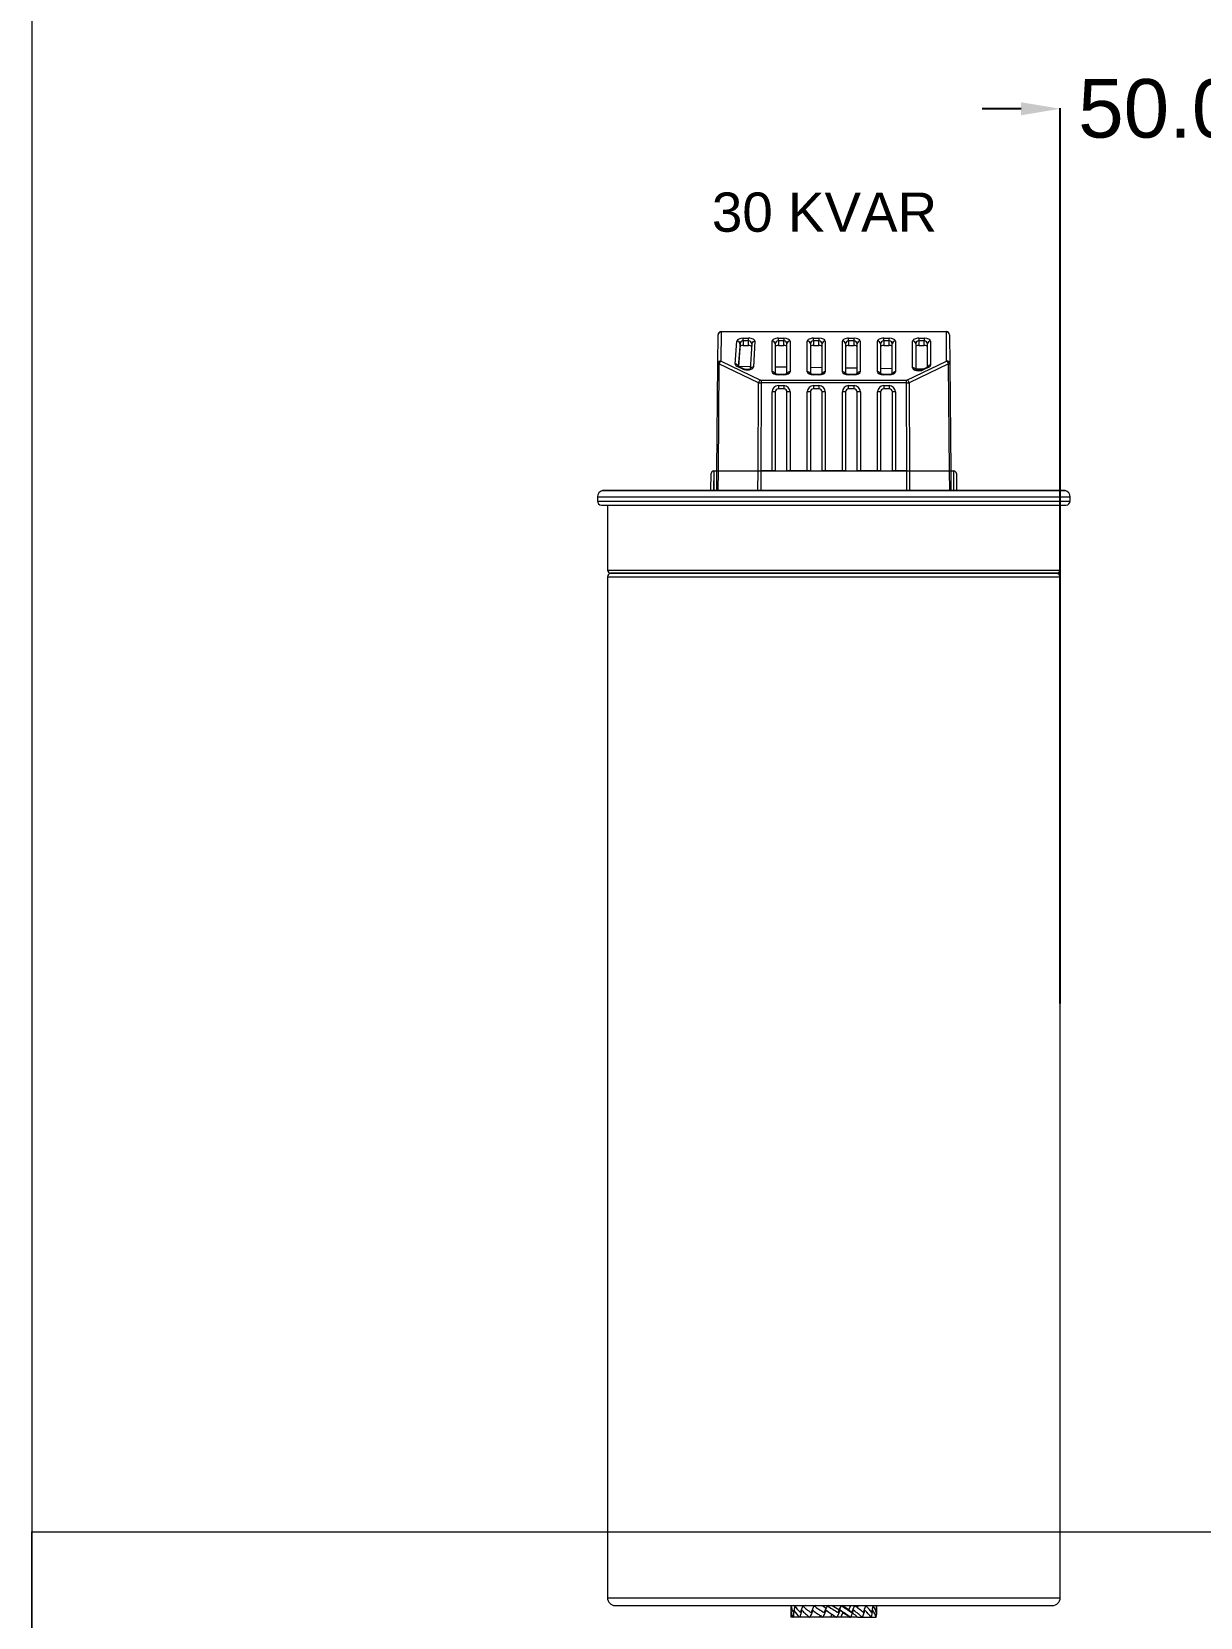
# Model space of a CAD drawing. Header units: millimetres. Extents: x 1004 to 59588, y 686 to 38112.
# Drawn here: x 45019.5 to 45318.9, y 36217.3 to 36623.4 of the extents above; entities that cross this region are included whole.
import ezdxf

# ---------------------------------------------------------------- set-up
doc = ezdxf.new("R2010")
doc.units = ezdxf.units.MM
doc.layers.add('PDF4_Geometry', color=7, linetype='Continuous')
doc.styles.get("Standard").update_dxf_attribs({"font": 'arial.ttf'})
doc.dimstyles.get("Standard").update_dxf_attribs({"dimtxt": 15, "dimasz": 10, "dimexe": 0.18, "dimexo": 0.0625, "dimgap": 0.09, "dimtad": 0, "dimtoh": 1, "dimdec": 1, "dimzin": 0, "dimdsep": 46, "dimtxsty": 'Standard', "dimcen": 0.09, "dimadec": 0, "dimazin": 0, "dimtfac": 1, "dimtdec": 1, "dimtofl": 0, "dimtmove": 0, "dimatfit": 3, "dimfxl": 1, "dimtolj": 1, "dimtzin": 0, "dimarcsym": 0})

# ---------------------------------------------------------------- blocks, each defined once
blk = doc.blocks.new('*D33')
at = {"color": 0, "lineweight": -2, "transparency": 16777216}
for p, q in [((45272.96, 36603.67), (45262.96, 36603.67)), ((45282.96, 36374.48), (45282.96, 36603.85)), ((45332.96, 36374.48), (45332.96, 36603.85)), ((45342.96, 36603.67), (45352.96, 36603.67))]:
    blk.add_line(p, q, dxfattribs=at)
at = {"color": 0, "transparency": 16777216}
for points in [[(45272.96, 36605.33), (45272.96, 36602), (45282.96, 36603.67)], [(45342.96, 36605.33), (45342.96, 36602), (45332.96, 36603.67)]]:
    blk.add_solid(points, dxfattribs=at)
at = {"layer": 'Defpoints', "color": 0, "transparency": 16777216}
for p in [(45332.96, 36603.67), (45282.96, 36374.42), (45332.96, 36374.42)]:
    blk.add_point(p, dxfattribs=at)
at = {"color": 0, "transparency": 16777216, "insert": (45307.96, 36603.67), "char_height": 15, "attachment_point": 5}
blk.add_mtext('\\A1;50.0', dxfattribs=at)

msp = doc.modelspace()

# ---------------------------------------------------------------- linework, layer by layer
at = {"color": 7, "linetype": 'Continuous', "lineweight": 15}
for p, q in [((45196.11, 36546.52), (45196.11, 36546.6)), ((45196.11, 36546.6), (45253.8, 36546.6)), ((45218.4, 36546.65), (45218.4, 36546.6)), ((45218.4, 36546.65), (45231.4, 36546.65)), ((45231.4, 36546.65), (45231.4, 36546.6)), ((45253.8, 36546.6), (45253.8, 36546.52)), ((45195.24, 36538.38), (45195.31, 36545.8)), ((45196.11, 36546.52), (45196.04, 36539.09)), ((45253.8, 36546.52), (45196.11, 36546.52)), ((45199.71, 36538.24), (45200.13, 36544.18)), ((45200.58, 36537.65), (45200.93, 36542.67)), ((45200.93, 36542.67), (45200.93, 36543.45)), ((45201.73, 36544.91), (45203.13, 36544.91)), ((45201.73, 36544.19), (45201.73, 36544.91)), ((45201.73, 36544.19), (45201.73, 36543.03)), ((45203.13, 36544.19), (45201.73, 36544.19)), ((45201.73, 36543.03), (45203.13, 36543.03)), ((45203.13, 36544.19), (45203.13, 36544.91)), ((45203.13, 36543.03), (45203.13, 36544.19)), ((45203.93, 36543.45), (45203.56, 36537)), ((45204.73, 36544.13), (45204.35, 36537.51)), ((45209.15, 36536.3), (45209.15, 36544.15)), ((45209.95, 36543.43), (45209.95, 36535.77)), ((45210.75, 36544.91), (45212.15, 36544.91)), ((45210.75, 36544.19), (45210.75, 36544.91)), ((45210.75, 36544.19), (45210.75, 36543.03)), ((45212.15, 36544.19), (45210.75, 36544.19)), ((45210.75, 36543.03), (45212.15, 36543.03)), ((45212.15, 36544.91), (45212.15, 36544.19)), ((45212.15, 36543.03), (45212.15, 36544.19)), ((45212.95, 36535.77), (45212.95, 36543.43)), ((45213.75, 36544.15), (45213.75, 36536.3)), ((45218.15, 36536.3), (45218.15, 36544.15)), ((45218.95, 36543.43), (45218.95, 36535.77)), ((45219.75, 36544.91), (45221.15, 36544.91)), ((45219.75, 36544.19), (45219.75, 36544.91)), ((45219.75, 36544.19), (45219.75, 36543.03)), ((45221.15, 36544.19), (45219.75, 36544.19)), ((45219.75, 36543.03), (45221.15, 36543.03)), ((45221.15, 36544.91), (45221.15, 36544.19)), ((45221.15, 36543.03), (45221.15, 36544.19)), ((45221.95, 36535.77), (45221.95, 36543.43)), ((45222.75, 36544.15), (45222.75, 36536.3)), ((45227.15, 36536.3), (45227.15, 36544.15)), ((45227.95, 36543.43), (45227.95, 36535.77)), ((45228.75, 36544.91), (45230.15, 36544.91)), ((45228.75, 36544.19), (45228.75, 36544.91)), ((45228.75, 36544.19), (45228.75, 36543.03)), ((45230.15, 36544.19), (45228.75, 36544.19)), ((45228.75, 36543.03), (45230.15, 36543.03)), ((45230.15, 36544.19), (45230.15, 36544.91)), ((45230.15, 36543.03), (45230.15, 36544.19)), ((45230.95, 36535.77), (45230.95, 36543.43)), ((45231.75, 36544.15), (45231.75, 36536.3)), ((45236.15, 36536.3), (45236.15, 36544.15)), ((45236.95, 36543.43), (45236.95, 36535.77)), ((45237.75, 36544.91), (45239.15, 36544.91)), ((45237.75, 36544.19), (45237.75, 36544.91)), ((45237.75, 36544.19), (45237.75, 36543.03)), ((45239.15, 36544.19), (45237.75, 36544.19)), ((45237.75, 36543.03), (45239.15, 36543.03)), ((45239.15, 36544.19), (45239.15, 36544.91)), ((45239.15, 36543.03), (45239.15, 36544.19)), ((45239.95, 36535.77), (45239.95, 36543.43)), ((45240.75, 36544.15), (45240.75, 36536.3)), ((45245.15, 36537.34), (45245.15, 36544.15)), ((45245.95, 36543.43), (45245.95, 36536.81)), ((45246.75, 36544.91), (45248.15, 36544.91)), ((45246.75, 36544.91), (45246.75, 36544.19)), ((45246.75, 36544.19), (45246.75, 36543.03)), ((45248.15, 36544.19), (45246.75, 36544.19)), ((45246.75, 36543.03), (45248.15, 36543.03)), ((45248.15, 36544.91), (45248.15, 36544.19)), ((45248.15, 36543.03), (45248.15, 36544.19)), ((45248.95, 36537.47), (45248.95, 36543.43)), ((45249.75, 36544.15), (45249.75, 36538)), ((45253.87, 36539.09), (45253.8, 36546.52)), ((45254.6, 36545.8), (45254.67, 36538.38)), ((45196.1, 36539.03), (45206.22, 36534.19)), ((45243.69, 36534.19), (45253.81, 36539.03)), ((45195, 36510.92), (45195.24, 36538.38)), ((45195.54, 36538.31), (45195.3, 36510.92)), ((45205.65, 36533.47), (45195.54, 36538.31)), ((45201.62, 36536.99), (45200.17, 36537.68)), ((45201.96, 36536.99), (45200.52, 36537.68)), ((45203.59, 36537.59), (45200.61, 36537.64)), ((45212.95, 36537.46), (45209.95, 36537.5)), ((45212.15, 36535.62), (45210.75, 36535.62)), ((45212.15, 36535.54), (45210.75, 36535.54)), ((45221.95, 36537.33), (45218.95, 36537.38)), ((45221.15, 36535.62), (45219.75, 36535.62)), ((45221.15, 36535.54), (45219.75, 36535.54)), ((45230.95, 36537.21), (45227.95, 36537.25)), ((45230.15, 36535.62), (45228.75, 36535.62)), ((45230.15, 36535.54), (45228.75, 36535.54)), ((45239.95, 36537.08), (45236.95, 36537.12)), ((45239.15, 36535.62), (45237.75, 36535.62)), ((45239.15, 36535.54), (45237.75, 36535.54)), ((45254.37, 36538.31), (45244.26, 36533.47)), ((45247.89, 36536.96), (45245.95, 36536.99)), ((45248.94, 36537.47), (45247.54, 36536.8)), ((45249.29, 36537.47), (45247.89, 36536.8)), ((45254.61, 36510.92), (45254.37, 36538.31)), ((45254.67, 36538.38), (45254.91, 36510.92)), ((45205.57, 36510.92), (45205.65, 36533.47)), ((45206.36, 36533.45), (45206.28, 36510.92)), ((45206.36, 36534.16), (45206.36, 36533.45)), ((45206.36, 36534.16), (45243.55, 36534.16)), ((45243.55, 36533.45), (45206.36, 36533.45)), ((45209.16, 36510.92), (45209.16, 36531.15)), ((45209.96, 36531.15), (45209.96, 36510.92)), ((45210.76, 36532.75), (45212.16, 36532.75)), ((45210.76, 36532.75), (45210.76, 36531.95)), ((45212.16, 36531.95), (45210.76, 36531.95)), ((45212.16, 36532.75), (45212.16, 36531.95)), ((45212.96, 36510.92), (45212.96, 36531.15)), ((45213.76, 36531.15), (45213.76, 36510.92)), ((45218.16, 36510.92), (45218.16, 36531.15)), ((45218.96, 36531.15), (45218.96, 36510.92)), ((45219.76, 36532.75), (45221.16, 36532.75)), ((45219.76, 36532.75), (45219.76, 36531.95)), ((45221.16, 36531.95), (45219.76, 36531.95)), ((45221.16, 36532.75), (45221.16, 36531.95)), ((45221.96, 36510.92), (45221.96, 36531.15)), ((45222.76, 36531.15), (45222.76, 36510.92)), ((45227.16, 36510.92), (45227.16, 36531.15)), ((45227.96, 36531.15), (45227.96, 36510.92)), ((45228.76, 36532.75), (45230.16, 36532.75)), ((45228.76, 36531.95), (45228.76, 36532.75)), ((45230.16, 36531.95), (45228.76, 36531.95)), ((45230.16, 36531.95), (45230.16, 36532.75)), ((45230.96, 36510.92), (45230.96, 36531.15)), ((45231.76, 36531.15), (45231.76, 36510.92)), ((45236.16, 36510.92), (45236.16, 36531.15)), ((45236.96, 36531.15), (45236.96, 36510.92)), ((45237.76, 36532.75), (45239.16, 36532.75)), ((45237.76, 36532.75), (45237.76, 36531.95)), ((45239.16, 36531.95), (45237.76, 36531.95)), ((45239.16, 36532.75), (45239.16, 36531.95)), ((45239.96, 36510.92), (45239.96, 36531.15)), ((45240.76, 36531.15), (45240.76, 36510.92)), ((45243.55, 36533.45), (45243.55, 36534.16)), ((45243.63, 36510.92), (45243.55, 36533.45)), ((45244.26, 36533.47), (45244.34, 36510.92)), ((45193.49, 36505.87), (45193.53, 36510.22)), ((45194.23, 36510.92), (45194.3, 36510.92)), ((45194.23, 36510.92), (45194.23, 36510.92)), ((45194.3, 36510.92), (45195, 36510.92)), ((45194.96, 36505.87), (45195, 36510.92)), ((45195, 36510.92), (45195.3, 36510.92)), ((45195.3, 36510.92), (45205.55, 36510.92)), ((45205.55, 36510.92), (45206.25, 36510.92)), ((45206.25, 36510.92), (45243.66, 36510.92)), ((45209.16, 36510.92), (45206.28, 36510.92)), ((45209.96, 36510.92), (45209.16, 36510.92)), ((45213.76, 36510.92), (45212.96, 36510.92)), ((45218.16, 36510.92), (45213.76, 36510.92)), ((45218.96, 36510.92), (45218.16, 36510.92)), ((45222.76, 36510.92), (45221.96, 36510.92)), ((45227.16, 36510.92), (45222.76, 36510.92)), ((45227.96, 36510.92), (45227.16, 36510.92)), ((45231.76, 36510.92), (45230.96, 36510.92)), ((45236.16, 36510.92), (45231.76, 36510.92)), ((45236.96, 36510.92), (45236.16, 36510.92)), ((45240.76, 36510.92), (45239.96, 36510.92)), ((45243.63, 36510.92), (45240.76, 36510.92)), ((45243.66, 36510.92), (45244.37, 36510.92)), ((45244.37, 36510.92), (45254.61, 36510.92)), ((45254.61, 36510.92), (45254.91, 36510.92)), ((45254.91, 36510.92), (45254.95, 36505.87)), ((45254.91, 36510.92), (45255.61, 36510.92)), ((45255.61, 36510.92), (45255.68, 36510.92)), ((45255.68, 36510.92), (45255.68, 36510.92)), ((45256.38, 36510.22), (45256.42, 36505.87)), ((45164.39, 36504.23), (45164.39, 36503.18)), ((45165.42, 36502.15), (45284.49, 36502.15)), ((45165.7, 36505.87), (45284.22, 36505.87)), ((45284.12, 36505.87), (45165.8, 36505.87)), ((45166.96, 36502.15), (45166.96, 36485.48)), ((45282.96, 36485.48), (45282.96, 36502.15)), ((45285.52, 36503.18), (45285.52, 36504.23)), ((45166.96, 36485.48), (45282.96, 36485.48)), ((45166.96, 36483.8), (45166.96, 36222.3)), ((45166.96, 36483.8), (45282.96, 36483.8)), ((45167.76, 36484.74), (45167.76, 36484.69)), ((45167.76, 36484.74), (45282.16, 36484.74)), ((45224.96, 36484.69), (45167.76, 36484.69)), ((45282.16, 36484.69), (45224.96, 36484.69)), ((45282.16, 36484.69), (45282.16, 36484.74)), ((45282.96, 36222.3), (45282.96, 36483.8)), ((45168.96, 36220.3), (45280.96, 36220.3)), ((45213.96, 36218.62), (45213.96, 36217.53)), ((45214.76, 36220.3), (45214, 36220.25)), ((45215.68, 36220.3), (45214.94, 36220.25)), ((45217.6, 36220.3), (45216.95, 36220.25)), ((45220.31, 36220.3), (45219.84, 36220.25)), ((45223.53, 36220.3), (45223.27, 36220.25)), ((45226.41, 36219.3), (45226.08, 36218.5)), ((45226.41, 36219.3), (45226.22, 36219.3)), ((45226.41, 36219.3), (45226.41, 36219.3)), ((45227.53, 36218.3), (45226.6, 36219.1)), ((45226.89, 36220.25), (45226.91, 36220.3)), ((45227.2, 36218.3), (45227.53, 36218.3)), ((45227.58, 36218.3), (45227.53, 36218.3)), ((45228.76, 36219.3), (45228.71, 36219.3)), ((45228.76, 36219.3), (45229.57, 36218.5)), ((45228.89, 36219.3), (45228.76, 36219.3)), ((45229.89, 36218.3), (45229.7, 36218.3)), ((45230.07, 36220.3), (45230.31, 36220.25)), ((45232.68, 36220.3), (45233.14, 36220.25)), ((45234.45, 36220.3), (45235.08, 36220.25)), ((45235.19, 36220.3), (45235.93, 36220.25)), ((45235.96, 36218.37), (45235.96, 36219.75)), ((45214.49, 36217.3), (45213.96, 36217.3)), ((45214.49, 36217.3), (45214.52, 36217.3)), ((45216.15, 36217.3), (45214.52, 36217.3)), ((45216.15, 36217.3), (45216.21, 36217.3)), ((45218.77, 36217.3), (45216.21, 36217.3)), ((45218.77, 36217.3), (45218.85, 36217.3)), ((45221.55, 36217.3), (45218.85, 36217.3)), ((45222.06, 36217.3), (45222.15, 36217.3)), ((45224.09, 36217.3), (45222.15, 36217.3)), ((45225.66, 36217.3), (45225.76, 36217.3)), ((45226.72, 36217.3), (45225.76, 36217.3)), ((45229, 36217.3), (45229.19, 36217.3)), ((45229.19, 36217.3), (45229.28, 36217.3)), ((45230.96, 36217.3), (45230.96, 36217.37)), ((45231.03, 36217.3), (45232.26, 36217.3)), ((45232.26, 36217.3), (45232.33, 36217.3)), ((45232.39, 36217.3), (45234.53, 36217.3)), ((45234.53, 36217.3), (45234.58, 36217.3)), ((45234.58, 36217.3), (45235.77, 36217.3)), ((45235.77, 36217.3), (45235.79, 36217.3))]:
    msp.add_line(p, q, dxfattribs=at)
at = {"color": 8, "linetype": 'Continuous', "lineweight": 15}
for p, q in [((45200.93, 36543.45), (45200.52, 36537.68)), ((45210.75, 36535.62), (45210.75, 36535.54)), ((45212.15, 36535.54), (45212.15, 36535.62)), ((45219.75, 36535.62), (45219.75, 36535.54)), ((45221.15, 36535.54), (45221.15, 36535.62)), ((45228.75, 36535.54), (45228.75, 36535.62)), ((45230.15, 36535.54), (45230.15, 36535.62)), ((45237.75, 36535.54), (45237.75, 36535.62)), ((45239.15, 36535.54), (45239.15, 36535.62)), ((45194.23, 36510.92), (45194.19, 36505.87)), ((45194.26, 36505.87), (45194.3, 36510.92)), ((45195.3, 36510.92), (45195.25, 36505.87)), ((45205.53, 36505.87), (45205.55, 36510.92)), ((45206.25, 36510.92), (45206.23, 36505.87)), ((45243.68, 36505.87), (45243.66, 36510.92)), ((45244.37, 36510.92), (45244.38, 36505.87)), ((45254.66, 36505.87), (45254.61, 36510.92)), ((45255.61, 36510.92), (45255.65, 36505.87)), ((45255.72, 36505.87), (45255.68, 36510.92)), ((45164.39, 36504.23), (45285.52, 36504.23)), ((45164.39, 36503.18), (45285.52, 36503.18)), ((45166.96, 36222.3), (45282.96, 36222.3)), ((45222.06, 36217.3), (45221.55, 36217.3)), ((45224.96, 36217.3), (45224.09, 36217.3)), ((45225.76, 36217.3), (45224.96, 36217.3)), ((45229, 36217.3), (45226.72, 36217.3)), ((45230.96, 36217.3), (45229.28, 36217.3))]:
    msp.add_line(p, q, dxfattribs=at)
at = {"color": 7, "linetype": 'Continuous', "lineweight": 15}
for centre, radius, start, end in [((45196.11, 36545.8), 0.8, 90, 179.5), ((45253.8, 36545.8), 0.8, 0.5, 90), ((45196.07, 36545.76), 0.764, 87.1573, 176.4688), ((45200.15, 36543.4), 0.777, 4.0022, 91.7893), ((45209.19, 36543.39), 0.764, 3.0623, 92.7612), ((45213.72, 36543.39), 0.764, 87.2387, 176.9377), ((45218.19, 36543.39), 0.764, 3.0623, 92.7612), ((45222.72, 36543.39), 0.764, 87.2387, 176.9377), ((45227.19, 36543.39), 0.764, 3.0623, 92.7612), ((45231.72, 36543.39), 0.764, 87.2388, 176.9377), ((45236.19, 36543.39), 0.764, 3.0623, 92.7613), ((45240.72, 36543.39), 0.764, 87.2388, 176.9377), ((45245.19, 36543.39), 0.764, 3.0622, 92.7614), ((45249.72, 36543.39), 0.764, 87.2386, 176.9378), ((45253.84, 36545.76), 0.764, 3.5312, 92.8427), ((45196.01, 36538.33), 0.764, 87.1562, 176.4699), ((45196.54, 36538.09), 1.03, 115.401, 167.9468), ((45253.37, 36538.09), 1.03, 12.0532, 64.599), ((45253.9, 36538.33), 0.764, 3.5301, 92.8438), ((45206.66, 36533.26), 1.03, 115.401, 167.9468), ((45210.76, 36531.15), 1.6, 90, 180), ((45209.36, 36508.4), 22.75, 88.4932, 90.5079), ((45210.76, 36531.15), 0.8, 90, 180), ((45212.16, 36531.15), 1.6, 0, 90), ((45212.16, 36531.15), 0.8, 0, 90), ((45213.55, 36508.4), 22.75, 89.4921, 91.5068), ((45219.76, 36531.15), 1.6, 90, 180), ((45218.36, 36508.4), 22.75, 88.4932, 90.5079), ((45219.76, 36531.15), 0.8, 90, 180), ((45221.16, 36531.15), 1.6, 0, 90), ((45221.16, 36531.15), 0.8, 0, 90), ((45222.55, 36508.4), 22.75, 89.4921, 91.5068), ((45228.76, 36531.15), 1.6, 90, 180), ((45227.36, 36508.4), 22.75, 88.4932, 90.5079), ((45228.76, 36531.15), 0.8, 90, 180), ((45230.16, 36531.15), 1.6, 0, 90), ((45230.16, 36531.15), 0.8, 0, 90), ((45231.55, 36508.4), 22.75, 89.4921, 91.5068), ((45237.76, 36531.15), 1.6, 90, 180), ((45236.36, 36508.4), 22.75, 88.4932, 90.5079), ((45237.76, 36531.15), 0.8, 90, 180), ((45239.16, 36531.15), 1.6, 0, 90), ((45239.16, 36531.15), 0.8, 0, 90), ((45240.55, 36508.4), 22.75, 89.4921, 91.5068), ((45243.25, 36533.26), 1.03, 12.0532, 64.599), ((45194.23, 36510.22), 0.7, 90, 179.5), ((45255.68, 36510.22), 0.7, 0.5, 90), ((45166.07, 36504.23), 1.68, 102.9561, 180), ((45165.42, 36503.18), 1.03, 180, 270), ((45165.8, 36503.02), 2.85, 90, 92.0111), ((45284.12, 36503.02), 2.85, 87.9889, 90), ((45283.84, 36504.23), 1.68, 0, 77.0439), ((45284.49, 36503.18), 1.03, 270, 0), ((45167.88, 36485.68), 0.95, 192.2365, 262.2312), ((45167.9, 36483.75), 0.95, 98.9998, 176.899), ((45282.03, 36485.68), 0.95, 277.7688, 347.7635), ((45282.01, 36483.75), 0.95, 3.101, 81.0002), ((45168.96, 36222.3), 2, 180, 270), ((45280.96, 36222.3), 2, 270, 0)]:
    msp.add_arc(centre, radius, start, end, dxfattribs=at)
at = {"color": 8, "linetype": 'Continuous', "lineweight": 15}
for centre, radius, start, end in [((45204.69, 36543.37), 0.758, 86.58, 173.9427), ((45199.73, 36537.45), 0.797, 19.4054, 91.2068), ((45200.35, 36537.29), 0.427, 66.0436, 113.6991), ((45201.79, 36536.6), 0.428, 67.1598, 113.648), ((45204.31, 36536.73), 0.78, 87.2882, 154.8713), ((45209.18, 36535.5), 0.798, 22.2825, 91.484), ((45213.73, 36535.51), 0.79, 88.0371, 155.3913), ((45218.18, 36535.5), 0.798, 22.2825, 91.4841), ((45222.73, 36535.51), 0.79, 88.0376, 155.3907), ((45227.18, 36535.52), 0.786, 21.5216, 92.0795), ((45231.73, 36535.51), 0.79, 88.0376, 155.3907), ((45236.18, 36535.52), 0.786, 21.5214, 92.0796), ((45240.73, 36535.51), 0.79, 88.0372, 155.3912), ((45245.18, 36536.54), 0.799, 23.0433, 91.4617), ((45247.72, 36536.41), 0.428, 66.3363, 113.3032), ((45249.12, 36537.08), 0.427, 66.3114, 113.9459), ((45249.73, 36537.21), 0.798, 88.498, 158.2981)]:
    msp.add_arc(centre, radius, start, end, dxfattribs=at)
at = {"color": 7, "linetype": 'Continuous', "lineweight": 15}
for centre, major_axis, ratio, start_param, end_param in [((45201.73, 36544.15), (1.6, 0), 0.475207, 1.570796, 3.108055), ((45201.73, 36543.43), (0.8, 0), 0.950413, 1.570796, 3.108055), ((45201.73, 36542.65), (0.8, 0), 0.475207, 1.570796, 3.108055), ((45203.13, 36544.15), (1.6, 0), 0.475207, 6.255733, 7.853982), ((45203.13, 36543.43), (0.8, 0), 0.950413, 6.255733, 7.853982), ((45203.13, 36542.65), (0.8, 0), 0.475207, 0.31256, 1.570796), ((45210.75, 36544.15), (1.6, 0), 0.475207, 1.570796, 3.141593), ((45210.75, 36543.43), (0.8, 0), 0.950413, 1.570796, 3.141593), ((45210.75, 36542.65), (0.8, 0), 0.475207, 1.570796, 3.141593), ((45212.15, 36544.15), (1.6, 0), 0.475207, 0, 1.570796), ((45212.15, 36543.43), (0.8, 0), 0.950413, 0, 1.570796), ((45212.15, 36542.65), (0.8, 0), 0.475207, 0, 1.570796), ((45219.75, 36544.15), (1.6, 0), 0.475207, 1.570796, 3.141593), ((45219.75, 36543.43), (0.8, 0), 0.950413, 1.570796, 3.141593), ((45219.75, 36542.65), (0.8, 0), 0.475207, 1.570796, 3.141593), ((45221.15, 36544.15), (1.6, 0), 0.475207, 0, 1.570796), ((45221.15, 36543.43), (0.8, 0), 0.950413, 0, 1.570796), ((45221.15, 36542.65), (0.8, 0), 0.475207, 0, 1.570796), ((45228.75, 36544.15), (1.6, 0), 0.475207, 1.570796, 3.141593), ((45228.75, 36543.43), (0.8, 0), 0.950413, 1.570796, 3.141593), ((45228.75, 36542.65), (0.8, 0), 0.475207, 1.570796, 3.141593), ((45230.15, 36544.15), (1.6, 0), 0.475207, 0, 1.570796), ((45230.15, 36543.43), (0.8, 0), 0.950413, 0, 1.570796), ((45230.15, 36542.65), (0.8, 0), 0.475207, 0, 1.570796), ((45237.75, 36544.15), (1.6, 0), 0.475207, 1.570796, 3.141593), ((45237.75, 36543.43), (0.8, 0), 0.950413, 1.570796, 3.141593), ((45237.75, 36542.65), (0.8, 0), 0.475207, 1.570796, 3.141593), ((45239.15, 36544.15), (1.6, 0), 0.475207, 0, 1.570796), ((45239.15, 36543.43), (0.8, 0), 0.950413, 0, 1.570796), ((45239.15, 36542.65), (0.8, 0), 0.475207, 0, 1.570796), ((45246.75, 36544.15), (1.6, 0), 0.475207, 1.570796, 3.141593), ((45246.75, 36543.43), (0.8, 0), 0.950413, 1.570796, 3.141593), ((45246.75, 36542.65), (0.8, 0), 0.475207, 1.570796, 3.141593), ((45248.15, 36544.15), (1.6, 0), 0.475207, 0, 1.570796), ((45248.15, 36543.43), (0.8, 0), 0.950413, 0, 1.570796), ((45248.15, 36542.65), (0.8, 0), 0.475207, 0, 1.570796), ((45196.24, 36539.09), (0.2, 0.001), 0.475999, 3.136212, 3.921579), ((45253.67, 36539.09), (0.2, -0.001), 0.475999, 5.503199, 6.288566), ((45196.24, 36538.37), (1, -0.007), 0.092317, 3.14143, 3.926796), ((45201.31, 36538.22), (1.6, 0), 0.475207, 3.108055, 3.92405), ((45202.75, 36537.53), (1.6, 0), 0.475207, 3.92405, 6.255733), ((45210.75, 36536.3), (1.6, 0), 0.475207, 3.141593, 4.712389), ((45212.15, 36536.3), (1.6, 0), 0.475207, 4.712389, 6.283185), ((45219.75, 36536.3), (1.6, 0), 0.475207, 3.141593, 4.712389), ((45221.15, 36536.3), (1.6, 0), 0.475207, 4.712389, 6.283185), ((45228.75, 36536.3), (1.6, 0), 0.475207, 3.141593, 4.712389), ((45230.15, 36536.3), (1.6, 0), 0.475207, 4.712389, 6.283185), ((45237.75, 36536.3), (1.6, 0), 0.475207, 3.141593, 4.712389), ((45239.15, 36536.3), (1.6, 0), 0.475207, 4.712389, 6.283185), ((45246.75, 36537.34), (1.6, 0), 0.475207, 3.141593, 5.500728), ((45248.15, 36538), (1.6, 0), 0.475207, 5.500728, 6.283185), ((45253.67, 36538.37), (1, 0.007), 0.092317, 5.497981, 6.283348), ((45206.36, 36533.53), (1, -0.003), 0.08846, 3.926926, 4.712293), ((45206.36, 36534.26), (0.2, 0), 0.477199, 3.924748, 4.710115), ((45243.55, 36534.26), (0.2, 0), 0.477199, 4.714663, 5.50003), ((45243.55, 36533.53), (1, 0.003), 0.08846, 4.712485, 5.497852), ((45224.96, 36208.14), (-4.77, 25.51), 0.388584, 1.055072, 1.131763), ((45224.96, 36222.38), (10.68, 5.21), 0.507032, 2.863877, 2.918687), ((45224.96, 36216.38), (-0.97, 23.69), 0.462571, 1.387682, 1.462394), ((45224.96, 36219.8), (11, 0.37), 0.685063, 3.186016, 3.431251), ((45224.96, 36222.38), (10.88, 2.53), 0.650729, 3.085785, 3.341767), ((45224.96, 36208.14), (-0.61, 25.57), 0.429464, 1.117355, 1.194046), ((45224.96, 36216.38), (3.53, 23.64), 0.44068, 1.472425, 1.547137), ((45224.96, 36219.8), (10.77, -3.69), 0.610921, 3.745987, 3.991223), ((45224.96, 36222.38), (10.93, -1.86), 0.666221, 3.679966, 3.935948), ((45224.96, 36208.14), (3.71, 25.53), 0.405564, 1.186526, 1.263216), ((45224.96, 36216.38), (7.08, 23.56), 0.357529, 1.513679, 1.588391), ((45224.96, 36219.8), (10.68, -5.79), 0.45197, 4.110568, 4.355804), ((45224.96, 36222.38), (10.69, -4.89), 0.534402, 4.137246, 4.393228), ((45224.96, 36208.14), (7.15, 25.47), 0.32812, 1.219516, 1.296207), ((45224.96, 36216.38), (9.37, 23.58), 0.244422, 1.5035, 1.578212), ((45224.96, 36219.8), (10.82, -6.87), 0.28687, 4.381119, 4.626355), ((45224.96, 36222.38), (10.74, -6.38), 0.369196, 4.444154, 4.700136), ((45224.96, 36208.14), (5.2, 18.52), 0.32812, 1.121369, 1.147484), ((45224.96, 36222.38), (7.81, -4.64), 0.369196, 4.547592, 4.680327), ((45224.96, 36208.14), (9.42, 25.49), 0.222582, 1.20972, 1.286411), ((45224.96, 36216.38), (10.62, 23.66), 0.121034, 1.460973, 1.535685), ((45224.96, 36219.8), (10.96, -7.41), 0.128158, 4.618016, 4.863251), ((45224.96, 36222.38), (10.9, -7.17), 0.207486, 4.694514, 4.950496), ((45224.96, 36208.14), (6.85, 18.54), 0.222582, 1.088738, 1.137688), ((45224.96, 36222.38), (7.93, -5.21), 0.207486, 4.797952, 5.006247), ((45224.96, 36208.14), (10.66, 25.55), 0.106123, 1.17186, 1.248551), ((45224.96, 36216.38), (11, 23.69), 0.004998, 4.804107, 4.878819), ((45224.96, 36216.38), (8, 17.23), 0.004998, 4.884961, 4.944187), ((45224.96, 36219.8), (11, -7.54), 0.026565, 1.19389, 1.439126), ((45224.96, 36208.14), (7.75, 18.58), 0.106123, 1.036881, 1.099828), ((45224.96, 36222.38), (10.99, -7.5), 0.051515, 4.924691, 5.180673), ((45224.96, 36222.38), (8, -5.45), 0.051515, 5.02813, 5.236425), ((45224.96, 36219.8), (8, -5.48), 0.026565, 1.058376, 1.254644), ((45224.96, 36216.38), (7.68, 17.2), 0.130947, 4.941014, 5.00024), ((45224.96, 36208.14), (10.99, 25.57), 0.013567, 5.084717, 5.161408), ((45224.96, 36216.38), (10.56, 23.65), 0.130947, 4.860161, 4.934873), ((45224.96, 36219.8), (7.94, -5.29), 0.182153, 0.830252, 1.02652), ((45224.96, 36219.8), (10.92, -7.28), 0.182153, 0.965766, 1.211002), ((45224.96, 36222.38), (10.97, -7.43), 0.102808, 0.876437, 1.132419), ((45224.96, 36216.38), (6.71, 17.15), 0.253909, 5.004262, 5.040937), ((45224.96, 36208.14), (10.46, 25.54), 0.132908, 5.133286, 5.209977), ((45224.96, 36216.38), (9.23, 23.57), 0.253909, 4.900857, 4.975569), ((45224.96, 36219.8), (10.77, -6.58), 0.343085, 0.720877, 0.966113), ((45224.96, 36222.38), (10.85, -6.97), 0.260346, 0.641847, 0.897829), ((45224.96, 36208.14), (9.01, 25.48), 0.247824, 5.166278, 5.242969), ((45224.96, 36216.38), (6.84, 23.56), 0.365569, 4.907577, 4.982289), ((45224.96, 36219.8), (10.67, -5.23), 0.50917, 0.428156, 0.673391), ((45224.96, 36222.38), (10.7, -5.99), 0.424161, 0.378648, 0.63463), ((45224.96, 36208.14), (6.48, 25.48), 0.348941, 5.167401, 5.244092), ((45224.96, 36216.38), (3.2, 23.65), 0.445047, 4.861914, 4.936626), ((45224.96, 36219.8), (10.88, -2.53), 0.65343, 0.003678, 0.248914), ((45224.96, 36222.38), (10.73, -4.12), 0.585963, 0.221107, 0.291933)]:
    msp.add_ellipse(centre, major_axis=major_axis, ratio=ratio, start_param=start_param, end_param=end_param, dxfattribs=at)
for points, knots in [([(45200.52, 36537.68), (45200.48, 36537.7), (45200.43, 36537.73), (45200.44, 36537.73), (45200.44, 36537.72)], [0, 0, 0, 0, 0.631077, 1, 1, 1, 1]), ([(45203.63, 36537.04), (45203.63, 36537.04), (45203.64, 36537.06), (45203.59, 36537.01), (45203.43, 36536.94), (45203.18, 36536.88), (45202.87, 36536.84), (45202.54, 36536.85), (45202.23, 36536.9), (45202.04, 36536.95), (45201.98, 36536.99), (45201.96, 36536.99)], [0, 0, 0, 0, 0.0107122, 0.145178, 0.2701518, 0.4014757, 0.5378821, 0.6762123, 0.8162821, 0.9589773, 1, 1, 1, 1]), ([(45210.75, 36535.62), (45210.67, 36535.62), (45210.47, 36535.63), (45210.19, 36535.68), (45209.98, 36535.75), (45209.88, 36535.82), (45209.88, 36535.81), (45209.89, 36535.81)], [0, 0, 0, 0, 0.186923, 0.422695, 0.66485, 0.877045, 1, 1, 1, 1]), ([(45213.03, 36535.82), (45213.02, 36535.81), (45213.01, 36535.79), (45212.85, 36535.72), (45212.61, 36535.65), (45212.36, 36535.62), (45212.2, 36535.62), (45212.15, 36535.62)], [0, 0, 0, 0, 0.228834, 0.440931, 0.663058, 0.894314, 1, 1, 1, 1]), ([(45219.75, 36535.62), (45219.67, 36535.62), (45219.47, 36535.63), (45219.19, 36535.68), (45218.98, 36535.75), (45218.88, 36535.82), (45218.88, 36535.81), (45218.89, 36535.81)], [0, 0, 0, 0, 0.1869236, 0.4226956, 0.6648503, 0.8770451, 1, 1, 1, 1]), ([(45222.03, 36535.82), (45222.02, 36535.81), (45222.01, 36535.79), (45221.85, 36535.72), (45221.61, 36535.65), (45221.36, 36535.62), (45221.2, 36535.62), (45221.15, 36535.62)], [0, 0, 0, 0, 0.2288338, 0.440931, 0.6630573, 0.8943142, 1, 1, 1, 1]), ([(45228.75, 36535.62), (45228.67, 36535.62), (45228.47, 36535.63), (45228.19, 36535.68), (45227.98, 36535.75), (45227.88, 36535.82), (45227.88, 36535.81), (45227.89, 36535.81)], [0, 0, 0, 0, 0.186924, 0.422695, 0.66485, 0.877045, 1, 1, 1, 1]), ([(45231.03, 36535.82), (45231.02, 36535.81), (45231.01, 36535.79), (45230.85, 36535.72), (45230.61, 36535.65), (45230.36, 36535.62), (45230.2, 36535.62), (45230.15, 36535.62)], [0, 0, 0, 0, 0.228834, 0.440931, 0.663057, 0.894314, 1, 1, 1, 1]), ([(45237.75, 36535.62), (45237.67, 36535.62), (45237.47, 36535.63), (45237.19, 36535.68), (45236.98, 36535.75), (45236.88, 36535.82), (45236.88, 36535.81), (45236.89, 36535.81)], [0, 0, 0, 0, 0.186923, 0.422695, 0.66485, 0.877045, 1, 1, 1, 1]), ([(45240.03, 36535.82), (45240.02, 36535.81), (45240.01, 36535.79), (45239.85, 36535.72), (45239.61, 36535.65), (45239.36, 36535.62), (45239.2, 36535.62), (45239.15, 36535.62)], [0, 0, 0, 0, 0.228834, 0.440931, 0.663058, 0.894314, 1, 1, 1, 1]), ([(45247.54, 36536.8), (45247.5, 36536.78), (45247.39, 36536.73), (45247.13, 36536.67), (45246.81, 36536.65), (45246.47, 36536.66), (45246.17, 36536.72), (45245.97, 36536.79), (45245.88, 36536.85), (45245.88, 36536.84), (45245.89, 36536.84)], [0, 0, 0, 0, 0.118757, 0.251233, 0.388023, 0.526445, 0.666828, 0.809804, 0.934728, 1, 1, 1, 1]), ([(45249.03, 36537.52), (45249.03, 36537.51), (45249.02, 36537.51), (45248.97, 36537.48), (45248.94, 36537.47)], [0, 0, 0, 0, 0.600202, 1, 1, 1, 1])]:
    msp.add_open_spline(points, degree=3, knots=knots, dxfattribs=at)
at = {"layer": 'PDF4_Geometry', "lineweight": 0}
for points in [[(45588.27, 37975.69), (45019.45, 37975.69), (45019.45, 36080.39), (45588.27, 36080.39)], [(45019.45, 36166.27), (45019.45, 36239.21), (45587.69, 36239.21), (45587.69, 36166.27)]]:
    msp.add_lwpolyline(points, close=True, dxfattribs=at)

# ---------------------------------------------------------------- texts
msp.add_text('30 KVAR', height=10.045).set_placement((45193.72, 36572.17))

# ---------------------------------------------------------------- dimensions: what is measured, and where the dimension line sits
dim = msp.add_linear_dim(base=(45332.96, 36603.67), p1=(45282.96, 36374.42), p2=(45332.96, 36374.42), dimstyle='Standard')
dim.commit()
dim.dimension.update_dxf_attribs({"geometry": '*D33', "text_midpoint": (45307.96, 36603.67)})

doc.saveas('drawing.dxf')
